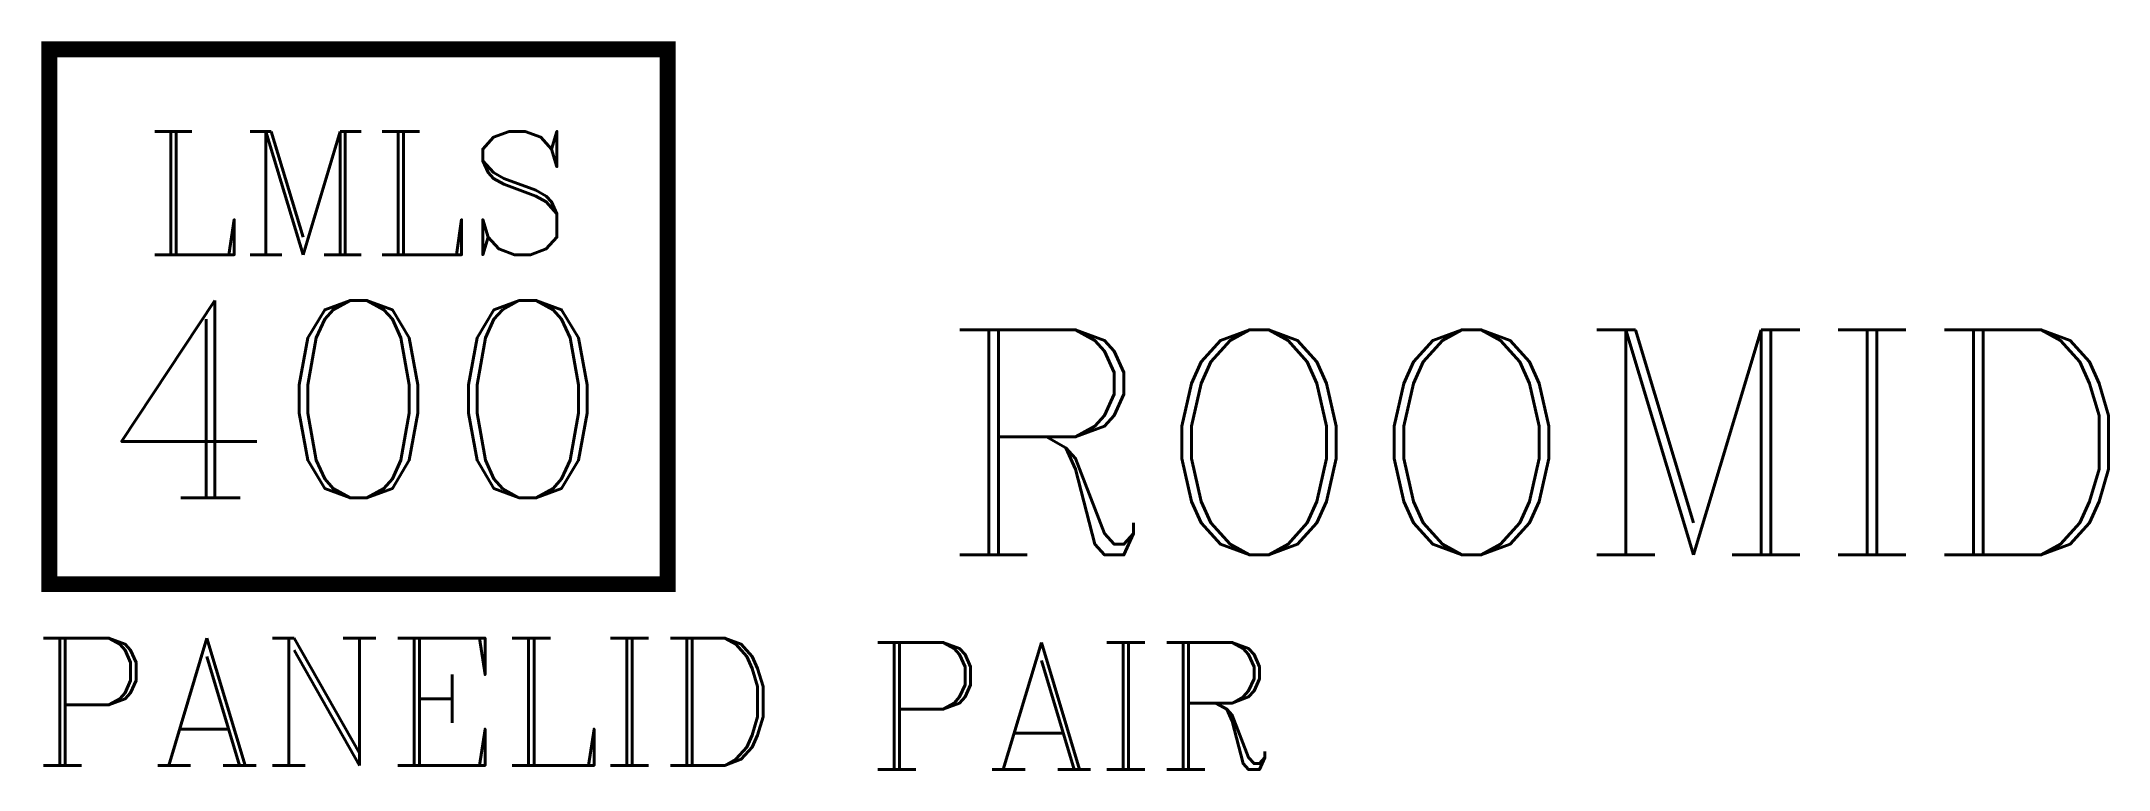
# Model space of a CAD drawing. Header units: inches. Extents: x -15 to 82.5, y -21.4 to 13.
import ezdxf

# ---------------------------------------------------------------- set-up
doc = ezdxf.new("R2010")
doc.units = ezdxf.units.IN
doc.header["$LTSCALE"] = 48
doc.header["$MEASUREMENT"] = 0
doc.styles.add('ROMANC', font='COMPLEX.SHX')
doc.styles.add('WSNotes', font='complex.shx', dxfattribs={"height": 18})

msp = doc.modelspace()

# ---------------------------------------------------------------- texts
at = {"style": 'WSNotes', "flags": 1}
msp.add_attdef('ROOMID', (27.444, -11.236), '', height=10.625, dxfattribs=at)
at = {"style": 'ROMANC'}
for tag, p in [('PANELID', (-15.378, -21.16)), ('PAIR', (23.977, -21.362))]:
    msp.add_attdef(tag, p, '', height=6, dxfattribs=at)

# ---------------------------------------------------------------- wipeouts: each hides what was drawn before it
msp.add_wipeout([(-14.585, 12.615), (14.585, 12.615), (14.585, -12.615), (-14.585, -12.615)])

# ---------------------------------------------------------------- next in the draw order: wipeouts: each hides what was drawn before it
at = {"linetype": 'Continuous'}
msp.add_wipeout([(-14.585, 12.615), (-14.585, -12.615), (14.585, -12.615), (14.585, 12.615)], dxfattribs=at)

# ---------------------------------------------------------------- next in the draw order: linework, layer by layer
at = {"linetype": 'Continuous', "const_width": 0.75}
msp.add_lwpolyline([(14.585, 12.615), (-14.585, 12.615), (-14.585, -12.615), (14.585, -12.615)], close=True, dxfattribs=at)

# ---------------------------------------------------------------- next in the draw order: texts
at = {"attachment_point": 2, "style": 'WSNotes'}
for s, insert, char_height, width in [('LMLS', (0, 8.742), 5.8202, 0.16715), ('400', (0, 0.774), 9.3124, 0.06185)]:
    msp.add_mtext(s, dxfattribs=dict(at, insert=insert, char_height=char_height, width=width))

doc.saveas('drawing.dxf')
